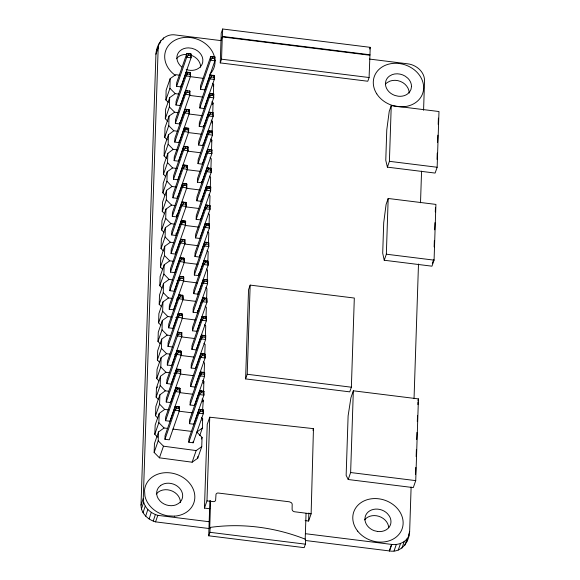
<?xml version="1.0" encoding="UTF-8"?>
<svg xmlns="http://www.w3.org/2000/svg" width="580" height="580" viewBox="0 0 580 580"><rect width="100%" height="100%" fill="white"/><g stroke="black" fill="none" stroke-linecap="round" stroke-linejoin="round"><path stroke-width="0.87" d="M168.251 102.326L165.894 99.956L166.126 90.233L170.179 78.605L175.718 74.682L179.249 75.153M165.894 99.956L169.94 88.327L170.179 78.605M305.145 520.608L308.618 521.043L308.836 512.966M308.618 521.043L311.126 513.829L313.461 428.635L209.743 417.201L207.234 424.408L204.464 508.095L209.837 508.762M222.684 29L221.226 33.191L220.248 62.908L367.793 81.243L369.09 77.524L370.236 47.335L222.684 29L222.444 36.431L220.98 40.614L176.023 35.032C164.444 32.886 156.448 43.696 155.926 54.244L141.027 504.883C140.802 513.271 147.958 519.731 155.549 521.87L209.496 528.576M209.481 521.775L157.818 515.352C150.227 513.22 143.064 506.753 143.296 498.372L158.188 47.734L158.905 43.971M201.499 417.614L202.667 418.796L202.362 428.084L196.787 432.049L202.057 437.371L201.746 446.658L197.7 458.287L192.125 462.202L159.42 457.823L154.149 452.451L154.447 443.591L158.492 431.955L164.075 427.989L167.606 428.424M157.796 418.1L155.527 415.744L155.832 406.457L159.884 394.828L165.293 390.833L168.831 391.275M158.405 399.526L156.136 397.17L156.448 387.882L160.493 376.253L165.931 372.266L169.462 372.701M159.029 380.951L156.752 378.595L157.057 369.308L161.109 357.679L166.561 353.691L170.092 354.126M159.652 362.377L157.361 360.02L157.673 350.733L161.719 339.104L167.192 335.117L170.723 335.559M160.276 343.802L157.977 341.446L158.282 332.159L162.335 320.522L167.83 316.542L171.354 316.985M160.892 325.228L158.587 322.871L158.891 313.584L162.944 301.948L168.461 297.975L171.984 298.41M161.516 306.653L159.203 304.29L159.507 295.002L163.553 283.373L169.092 279.4L172.615 279.836M162.139 288.079L159.812 285.715L160.116 276.428L164.169 264.799L169.722 260.826L173.246 261.261M162.755 269.504L160.421 267.141L160.732 257.853L164.778 246.225L170.36 242.251L173.877 242.694M163.379 250.93L161.037 248.566L161.341 239.279L165.394 227.65L170.969 223.677L174.486 224.112M163.988 232.355L161.646 229.992L161.958 220.704L166.003 209.075L171.586 205.102L175.102 205.537M164.604 213.781L162.262 211.417L162.567 202.13L166.619 190.312L171.977 186.499L176.407 187.05M165.119 195.192L162.871 192.843L163.183 183.367L167.236 171.738L172.586 167.924L177.016 168.475M165.728 176.617L163.487 174.268L163.792 164.974L167.845 153.345L173.202 149.35L177.632 149.901M166.619 158.427L164.089 155.875L164.401 146.399L168.454 134.77L173.811 130.775L177.357 131.21M167.236 139.852L164.706 137.3L165.024 127.644L169.07 116.007L174.645 112.223L178.183 112.665M167.845 121.278L165.315 118.726L165.626 109.25L169.679 97.621L175.254 93.648L178.77 94.09M154.149 452.451L158.202 440.822L158.492 431.955M155.527 415.744L159.58 404.115L159.884 394.828M156.136 397.17L160.189 385.54L160.493 376.253M156.752 378.595L160.805 366.966L161.109 357.679M157.361 360.02L161.414 348.392L161.719 339.104M157.977 341.446L162.023 329.81L162.335 320.522M158.587 322.871L162.639 311.235L162.944 301.948M159.203 304.29L163.248 292.661L163.553 283.373M159.812 285.715L163.864 274.086L164.169 264.799M160.421 267.141L164.474 255.512L164.778 246.225M161.037 248.566L165.09 236.937L165.394 227.65M161.646 229.992L165.699 218.363L166.003 209.075M162.262 211.417L166.308 199.788L166.619 190.312M162.871 192.843L166.924 181.207L167.236 171.738M163.487 174.268L167.533 162.632L167.845 153.345M164.089 155.875L168.142 144.246L168.454 134.77M164.706 137.3L168.751 125.671L169.07 116.007M165.315 118.726L169.375 106.909L169.679 97.621M167.301 365.045L177.422 335.965L177.545 332.253L181.888 332.789L181.765 336.509L171.637 365.581L167.301 365.045L167.424 361.325L182.482 317.869L182.606 314.157L181.895 313.787L178.263 313.613L168.135 342.693L168.012 346.405L172.354 346.949M171.078 253.532L171.201 249.813L181.322 220.741L185.665 221.277L185.542 224.996L175.414 254.069L171.078 253.532L181.199 224.453L181.322 220.741L185.665 221.277M171.687 234.958L171.81 231.239L181.939 202.166L185.564 202.333L186.274 202.703L186.151 206.415L176.03 235.494L171.687 234.958L181.815 205.878L181.939 202.166L186.274 202.703M172.296 216.376L172.419 212.664L182.548 183.584L186.18 183.758L186.89 184.128L186.767 187.84L176.639 216.92L172.296 216.376L182.424 187.304L182.548 183.584L186.89 184.128M172.912 197.802L173.036 194.09L183.157 165.01L187.499 165.554L187.376 169.266L177.248 198.345L172.912 197.802L183.041 168.729L183.157 165.01M173.522 179.227L173.645 175.515L183.773 146.435L188.108 146.979L187.993 150.691L177.864 179.771L173.522 179.227L183.65 150.155L183.773 146.435M174.138 160.653L174.261 156.941L184.382 127.861L188.725 128.405L188.601 132.117L178.473 161.189L174.138 160.653L184.259 131.58L184.382 127.861M174.747 142.078L174.87 138.366L184.998 109.287L189.334 109.823L189.21 113.542L179.09 142.615L174.747 142.078L184.875 112.999L184.998 109.287M175.363 123.409L175.486 119.697L185.614 90.618L189.95 91.154L189.827 94.874L179.706 123.946L175.363 123.409L185.491 94.33L185.614 90.618M175.972 105.024L176.095 101.304L186.216 72.232L189.849 72.398L190.559 72.768L190.436 76.48L180.307 105.56L175.972 105.024L186.093 75.944L186.216 72.232L190.559 72.768M176.588 86.355L176.704 82.635L186.832 53.563L191.175 54.099L191.052 57.811L180.924 86.891L176.588 86.355L186.709 57.275L186.832 53.563M164.952 439.285L165.075 435.573L175.203 406.493L179.539 407.029L179.416 410.749L169.295 439.821L164.952 439.285L175.08 410.205L175.203 406.493L179.539 407.029L178.944 408.74M165.568 420.71L165.691 416.991L175.812 387.918L179.445 388.085L180.155 388.455L180.032 392.174L169.904 421.247L165.568 420.71L175.689 391.63L175.812 387.918L180.155 388.455M166.228 402.012L166.351 398.293L176.479 369.221L180.104 369.387L180.815 369.757L180.692 373.469L170.571 402.549L166.228 402.012L176.356 372.933L176.479 369.221L180.815 369.757M166.793 383.561L166.917 379.842L177.038 350.769L181.381 351.306L181.257 355.018L171.129 384.098L166.793 383.561L176.915 354.481L177.038 350.769L181.381 351.306M168.628 327.83L168.751 324.118L178.872 295.039L182.504 295.213L183.215 295.582L183.091 299.294L172.963 328.374L168.628 327.83L178.756 298.758L178.872 295.039L182.345 295.474M169.237 309.256L169.36 305.544L179.488 276.464L183.113 276.638L183.824 277.008L183.708 280.72L173.579 309.8L169.237 309.256L179.365 280.183L179.488 276.464L182.961 276.899M169.853 290.681L169.976 286.969L180.097 257.89L183.729 258.056L184.44 258.426L184.317 262.145L174.188 291.218L169.853 290.681L179.974 261.602L180.097 257.89L184.44 258.426M170.462 272.107L170.585 268.388L180.713 239.315L185.049 239.852L184.926 243.571L174.805 272.644L170.462 272.107L180.59 243.027L180.713 239.315L185.049 239.852M177.277 197.599L177.328 196.112M179.09 142.615L179.14 141.129M179.706 123.946L179.749 122.46M180.307 105.56L180.358 104.074M180.924 86.891L180.975 85.405M175.443 253.329L175.486 251.843M176.052 234.755L176.102 233.269M176.661 216.173L176.712 214.687M179.445 388.085L180.032 392.174L175.689 391.63L177.212 389.673L177.277 387.817M180.67 350.936L181.257 355.018L176.915 354.481L178.437 352.524L178.495 350.668M181.178 332.42L181.765 336.509L177.422 335.965L178.944 334.007L179.002 332.151M168.012 346.405L178.14 317.332L179.662 315.375L179.72 313.519M182.504 295.213L183.091 299.294L178.756 298.758L180.271 296.8L180.337 294.945M183.113 276.638L183.708 280.72L179.365 280.183L180.887 278.226L180.946 276.363M183.729 258.056L184.317 262.145L179.974 261.602L181.496 259.644L181.562 257.788M184.338 239.482L184.926 243.571L180.59 243.027L182.113 241.07L182.171 239.214M184.955 220.907L185.542 224.996L181.199 224.453L182.722 222.495L182.78 220.639M185.564 202.333L186.151 206.415L181.815 205.878L183.331 203.921L183.396 202.065M186.18 183.758L186.767 187.84L182.424 187.304L183.947 185.346L184.005 183.49M186.789 165.184L187.376 169.266L183.041 168.729L184.556 166.772L184.621 164.916M187.398 146.609L187.993 150.691L183.65 150.155L185.172 148.197L185.23 146.341M188.014 128.035L188.601 132.117L184.259 131.58L185.781 129.623L185.846 127.759M188.623 109.453L189.21 113.542L184.875 112.999L186.398 111.041L186.456 109.185M189.239 90.792L189.827 94.874L185.491 94.33L187.006 92.379L187.072 90.516M189.849 72.398L190.436 76.48L186.093 75.944L187.615 73.986L187.681 72.13M190.465 53.73L191.052 57.811L186.709 57.275L188.232 55.317L188.29 53.461M178.828 406.667L179.416 410.749L175.08 410.205L176.603 408.255L176.661 406.391M180.104 369.387L180.692 373.469L176.356 372.933L177.871 370.975L177.937 369.119M181.736 314.048L178.263 313.613L178.14 317.332L182.482 317.869L181.895 313.787M191.168 368.01L191.291 364.298L201.412 335.218L205.755 335.755L205.632 339.474L195.504 368.546L191.168 368.01L201.289 338.93L201.412 335.218L205.755 335.755M188.819 442.25L188.942 438.538L199.07 409.458L203.413 410.002L203.29 413.714L193.162 442.794L188.819 442.25L198.947 413.177L199.07 409.458L203.413 410.002M189.435 423.675L189.558 419.963L199.68 390.884L204.022 391.42L203.899 395.139L193.771 424.212L189.435 423.675L199.556 394.596L199.68 390.884L204.022 391.42M190.095 404.978L190.218 401.259L200.346 372.186L203.971 372.353L204.682 372.723L204.559 376.442L194.438 405.514L190.095 404.978L200.223 375.898L200.346 372.186L203.819 372.614M190.661 386.526L190.784 382.807L200.905 353.735L204.537 353.901L205.248 354.271L205.124 357.99L194.996 387.063L190.661 386.526L200.781 357.447L200.905 353.735L205.248 354.271M191.886 349.377L192.002 345.658L202.13 316.586L206.473 317.122L206.35 320.834L196.221 349.914L191.886 349.377L202.007 320.298L202.13 316.586L206.473 317.122M192.495 330.796L192.618 327.084L202.746 298.004L206.371 298.178L207.082 298.548L206.958 302.26L196.838 331.339L192.495 330.796L202.623 301.723L202.746 298.004L206.212 298.439M193.104 312.221L193.227 308.509L203.355 279.43L206.987 279.603L207.698 279.973L207.575 283.685L197.446 312.765L193.104 312.221L203.232 283.149L203.355 279.43L206.828 279.864M193.72 293.647L193.843 289.935L203.964 260.855L207.596 261.029L208.307 261.399L208.184 265.111L198.055 294.19L193.72 293.647L203.841 264.574L203.964 260.855L207.437 261.29M194.329 275.072L194.452 271.36L204.581 242.28L208.206 242.454L208.916 242.817L208.793 246.536L198.672 275.609L194.329 275.072L204.457 245.993L204.581 242.28L208.053 242.715M194.945 256.498L195.069 252.779L205.189 223.706L209.532 224.243L209.409 227.962L199.281 257.034L194.945 256.498L205.066 227.418L205.189 223.706L209.532 224.243M195.554 237.923L195.677 234.204L205.806 205.131L210.141 205.668L210.018 209.387L199.897 238.46L195.554 237.923L205.682 208.844L205.806 205.131L210.141 205.668L209.547 207.379M196.17 219.349L196.294 215.63L206.415 186.557L210.757 187.094L210.634 190.805L200.506 219.885L196.17 219.349L206.292 190.269L206.415 186.557L210.757 187.094L210.163 188.805M196.78 200.774L196.903 197.055L207.031 167.982L211.367 168.519L211.243 172.231L201.122 201.311L196.78 200.774L206.908 171.694L207.031 167.982L211.367 168.519L210.772 170.23M197.388 182.192L197.512 178.481L207.64 149.401L211.983 149.944L211.86 153.656L201.731 182.736L197.388 182.192L207.517 153.12L207.64 149.401L211.983 149.944L211.381 151.655M198.005 163.618L198.128 159.906L208.249 130.826L212.592 131.37L212.469 135.082L202.34 164.162L198.005 163.618L208.133 134.546L208.249 130.826L212.592 131.37M198.614 145.043L198.737 141.332L208.865 112.252L213.201 112.796L213.085 116.507L202.957 145.587L198.614 145.043L208.742 115.971L208.865 112.252L213.201 112.796M199.23 126.375L199.353 122.663L209.481 93.583L213.817 94.127L213.694 97.839L203.573 126.918L199.23 126.375L209.358 97.302L209.481 93.583M199.839 107.989L199.962 104.269L210.083 75.197L213.715 75.364L214.426 75.733L214.303 79.453L204.174 108.525L199.839 107.989L209.96 78.909L210.083 75.197L214.426 75.733M200.455 89.32L200.579 85.601L210.7 56.528L215.042 57.065L214.919 60.784L204.791 89.856L200.455 89.32L210.576 60.24L210.7 56.528M195.504 368.546L195.554 367.06M193.162 442.794L193.213 441.308M197.446 312.765L197.519 310.532M198.055 294.19L198.135 291.957M198.672 275.609L198.744 273.383M200.506 219.885L200.557 218.399M201.122 201.311L201.166 199.825M201.731 182.736L201.782 181.25M202.34 164.162L202.391 162.675M202.957 145.587L203.007 144.101M203.573 126.918L203.624 125.432M197.7 458.287L197.751 456.598M205.044 335.385L205.632 339.474L201.289 338.93L202.811 336.973L202.877 335.117M211.881 131L212.469 135.082L208.133 134.546L209.648 132.588L209.713 130.732M212.49 112.426L213.085 116.507L208.742 115.971L210.264 114.013L210.323 112.15M213.106 93.757L213.694 97.839L209.358 97.302L210.881 95.345L210.939 93.481M213.715 75.364L214.303 79.453L209.96 78.909L211.482 76.951L211.548 75.096M214.332 56.695L214.919 60.784L210.576 60.24L212.099 58.283L212.157 56.427M202.703 409.632L203.29 413.714L198.947 413.177L200.47 411.22L200.528 409.357M203.312 391.058L203.899 395.139L199.556 394.596L201.079 392.646L201.144 390.782M203.971 372.353L204.559 376.442L200.223 375.898L201.746 373.94L201.804 372.084M204.537 353.901L205.124 357.99L200.781 357.447L202.304 355.489L202.369 353.633M205.762 316.752L206.35 320.834L202.007 320.298L203.529 318.34L203.587 316.484M206.371 298.178L206.958 302.26L202.623 301.723L204.138 299.766L204.204 297.91M206.987 279.603L207.575 283.685L203.232 283.149L204.755 281.191L204.812 279.335M207.596 261.029L208.184 265.111L203.841 264.574L205.363 262.617L205.429 260.754M208.206 242.454L208.793 246.536L204.457 245.993L205.98 244.042L206.038 242.179M208.822 223.873L209.409 227.962L205.066 227.418L206.589 225.46L206.654 223.605M209.431 205.298L210.018 209.387L205.682 208.844L207.205 206.886L207.263 205.03M210.047 186.724L210.634 190.805L206.292 190.269L207.814 188.311L207.872 186.456M210.656 168.149L211.243 172.231L206.908 171.694L208.423 169.737L208.488 167.881M211.272 149.575L211.86 153.656L207.517 153.12L209.039 151.162L209.097 149.306M202.108 399.033L203.283 400.214L202.601 409.77M202.717 380.458L203.892 381.64L203.587 390.927L203.029 391.326M204.196 372.353L204.501 363.065L203.333 361.884M204.812 353.778L205.117 344.491L203.942 343.309M205.421 335.204L205.726 325.916L204.559 324.735M206.03 316.629L206.342 307.342L205.168 306.16M206.647 298.055L206.951 288.767L205.784 287.586M207.256 279.48L207.567 270.186L206.393 269.004M207.872 260.899L208.176 251.611L207.002 250.429M208.481 242.324L208.786 233.037L207.618 231.855M209.097 223.749L209.402 214.462L208.227 213.28M209.706 205.175L210.011 195.888L208.844 194.706M210.323 186.6L210.627 177.313L209.452 176.131M210.931 168.026L211.236 158.739L210.069 157.557M211.54 149.451L211.852 140.164L210.678 138.982M212.157 130.877L212.469 121.401L211.2 120.125M212.758 112.484L213.07 103.008L211.903 101.826M213.382 93.721L213.686 84.433L212.512 83.244M204.464 508.095L206.973 500.888L209.743 417.201M220.248 62.908L221.545 59.189L222.278 36.895L369.822 55.231M208.713 535.797L209.931 532.309L210.09 527.43C242.215 522.87 275.442 527.38 305.558 539.298L305.399 544.171L304.181 547.665L208.713 535.797L209.88 500.627M245.601 378.914L248.544 289.754L250.168 285.106L354.315 298.048L351.371 387.208L349.747 391.863L245.601 378.914L247.218 374.267L250.168 285.106M348.203 479.515L350.632 472.533L353.336 390.804L418.434 398.895L415.729 480.624L413.301 487.606L348.203 479.515L346.144 475.346L348.109 415.903L350.907 397.778L353.336 390.804M384.228 260.246L386.338 254.2L388.179 198.476L435.913 204.406L434.072 260.137L431.97 266.184L384.228 260.246L382.706 253.199L383.713 222.735L386.077 204.523L388.179 198.476M387.382 167.141L389.405 161.327L391.253 105.603L438.988 111.534L437.146 167.257L435.116 173.072L387.382 167.141L385.772 160.326L386.78 129.862L389.224 111.418L391.253 105.603M305.689 540.531L389.521 550.949C401.106 553.102 409.117 542.293 409.639 531.729L411.118 487.012M414.04 398.685L418.492 264.001M420.514 202.79L421.566 171.129M423.574 110.265L424.546 80.837C424.683 71.782 416.193 64.786 407.682 63.822L369.424 59.066M415.563 474.549L415.802 467.378M416.157 456.612L416.397 449.442M416.723 439.575L416.955 432.404M417.31 421.646L417.52 415.367M417.875 404.608L417.962 401.918M434.145 246.884L434.355 240.606M434.71 229.847L434.942 222.676M435.297 211.91L435.45 207.43M437.037 159.391L437.248 153.113M437.603 142.354L437.835 135.176M438.197 124.417L438.4 118.139M210.605 500.736L209.685 528.597L210.09 527.43M305.181 539.559L306.051 513.394M157.695 437.255L154.795 434.304L155.179 425.031L159.232 413.395L164.684 409.415L168.222 409.85M154.795 434.304L158.84 422.675L159.232 413.395M406.652 542.017L407.087 539.755M153.25 521.036L155.389 514.475M149.132 518.999L151.286 512.415M145.638 516.171L147.813 509.559M143.021 512.727L145.225 506.108M141.44 508.921L143.68 502.287M159.623 43.855L160.754 40.6M163.045 39.491L163.611 37.867M155.926 54.244L158.188 47.734M189.356 92.865L189.95 91.154M188.739 111.534L189.334 109.823L186.731 109.504M188.13 130.108L188.725 128.405L186.122 128.078M187.514 148.69L188.108 146.979L185.506 146.653M213.106 86.094L213.686 84.433M186.905 167.265L187.499 165.554L184.897 165.227M212.498 104.675L213.07 103.008M211.888 123.062L212.469 121.401M211.272 141.825L211.852 140.164M141.012 505.137L143.296 498.372M159.42 457.823L163.473 446.194L158.202 440.822M203.312 383.3L203.892 381.64M155.549 521.87L157.818 515.352M202.703 401.882L203.283 400.214M202.087 420.457L202.667 418.796M199.759 435.558L202.362 428.084M192.125 462.202L196.17 450.573L201.746 446.658M201.477 439.031L202.057 437.371M369.649 49.01L370.236 47.335M312.903 430.237L313.461 428.635M432.31 263.508L433.731 259.441M417.89 400.447L418.434 398.895M389.303 550.92L391.565 544.41M389.521 550.949L391.79 544.432C398.605 545.301 406.334 542.257 408.922 535.507M394.03 551L396.299 544.49M398.264 550.036L400.534 543.525M401.94 548.122L404.209 541.611M404.804 545.389L407.066 538.871M408.509 534.992L409.639 531.729M156.643 50.474L158.123 47.778M156.303 493.986L158.449 491.934A13.246 10.998 19.2 0 1 172.717 491.282A13.246 10.998 19.2 0 1 180.409 502.577M156.448 387.882L157.803 386.889M202.289 264.871L203.536 263.987M201.68 283.446L202.986 282.518M201.071 302.02L202.435 301.049M200.455 320.595L201.883 319.58M206.973 500.888L213.73 501.649A2.646 2.197 19.2 0 0 215.622 500.301L215.999 494.341A2.646 2.197 19.2 0 1 217.892 492.993L289.478 501.816L291.479 502.78L292.182 503.976L292.102 509.225A2.646 2.197 19.2 0 0 294.633 511.777L311.126 513.829M222.444 36.431L369.989 54.767M189.435 53.882L191.175 54.099M212.439 56.746L215.042 57.065M221.545 59.189L369.09 77.524M188.232 55.317L190.399 55.586M212.099 58.283L214.267 58.551M187.615 73.986L189.783 74.254M211.482 76.951L213.65 77.22M212.084 93.909L213.817 94.127M187.006 92.379L189.181 92.648M210.881 95.345L213.048 95.613M189.326 95.396L202.521 97.034M186.398 111.041L188.565 111.316M210.264 114.013L212.432 114.282M188.812 113.984L202.094 115.638M185.781 129.623L187.949 129.891M209.648 132.588L211.823 132.856M187.985 132.537L201.267 134.183M389.405 161.327L437.146 167.257M185.172 148.197L187.34 148.465M209.039 151.162L211.207 151.431M187.369 151.112L200.651 152.757M184.556 166.772L186.731 167.04M208.423 169.737L210.598 170.005M186.76 169.686L200.042 171.332M183.947 185.346L186.115 185.614M207.814 188.311L209.982 188.58M186.144 188.261L199.426 189.906M183.331 203.921L185.506 204.189M207.205 206.886L209.373 207.154M185.658 206.85L198.853 208.488M182.722 222.495L184.889 222.763M206.589 225.46L208.756 225.736M185.042 225.424L198.237 227.063M386.338 254.2L434.072 260.137M182.113 241.07L184.28 241.345M205.98 244.042L208.148 244.311M184.433 243.999L198.505 245.753M181.496 259.644L183.664 259.92M205.363 262.617L207.538 262.885M183.809 262.573L197.889 264.328M180.887 278.226L183.055 278.494M204.755 281.191L206.922 281.459M177.016 280.387L178.778 280.604M183.186 281.148L197.28 282.902M180.271 296.8L182.446 297.069M204.138 299.766L206.313 300.034M176.393 298.961L178.154 299.178M182.562 299.722L195.779 301.368M179.662 315.375L181.83 315.643M203.529 318.34L205.697 318.608M175.762 317.528L177.531 317.753M181.939 318.297L195.163 319.942M177.545 332.253L181.888 332.789M178.944 334.007L181.112 334.276M202.811 336.973L204.979 337.248M181.315 336.871L194.546 338.517M178.437 352.524L180.605 352.792M202.304 355.489L204.472 355.765M174.507 354.677L176.276 354.895M180.692 355.446L193.938 357.091M247.218 374.267L351.371 387.208M177.871 370.975L180.047 371.243M201.746 373.94L203.913 374.209M173.884 373.252L175.646 373.469M180.068 374.02L193.321 375.666M177.212 389.673L179.379 389.949M201.079 392.646L203.246 392.914M179.445 392.595L192.705 394.24M176.603 408.255L178.77 408.523M200.47 411.22L202.637 411.488M178.828 411.169L192.089 412.815M172.912 429.084L191.48 431.389M350.632 472.533L415.729 480.624M305.457 533.702L391.79 544.432M209.931 532.309L305.399 544.171M189.856 76.575L203.116 78.351M163.473 446.194L196.17 450.573M190.885 55.238L192.872 55.941A13.246 10.998 19.2 0 1 200.622 67.215M169.94 88.327L175.254 93.648M169.375 106.909L174.645 112.223M168.751 125.671L173.811 130.775M168.142 144.246L173.202 149.35M166.308 199.788L171.586 205.102M165.699 218.363L170.969 223.677M165.09 236.937L170.36 242.251M164.474 255.512L169.722 260.826M163.864 274.086L169.092 279.4M158.84 422.675L164.075 427.989M163.248 292.661L168.461 297.975M162.639 311.235L167.83 316.542M162.023 329.81L167.192 335.117M161.414 348.392L166.561 353.691M160.805 366.966L165.931 372.266M160.189 385.54L165.293 390.833M159.58 404.115L164.684 409.415M167.533 162.632L172.586 167.924M166.924 181.207L171.977 186.499M181.692 67.019C178.531 64.373 176.313 60.356 177.001 56.115A13.246 10.998 19.2 0 1 188.478 47.872L191.879 48.278L195.141 49.431A13.246 10.998 19.2 0 1 202.819 59.233L202.739 62.14A13.246 10.998 19.2 0 1 186.194 69.498M409.219 93.097C409.197 88.769 406.493 84.948 402.933 82.672A13.246 10.998 19.2 0 0 389.912 81.142L387.179 82.599A13.246 10.998 19.2 0 0 385.512 84.107M364.602 519.876A13.246 10.998 19.2 0 1 379.008 516.36A13.246 10.998 19.2 0 1 388.709 527.735M176.479 58.711A13.246 10.998 19.2 0 1 186.209 54.382M215.02 60.567A25.614 21.257 19.2 0 1 209.757 74.385M175.37 75.364A25.614 21.257 19.2 0 1 175.711 39.831A25.614 21.257 19.2 0 1 214.346 56.499M411.488 86.587L410.974 89.421L409.611 91.959L407.486 94.025A13.246 10.998 19.2 0 1 398.199 96.215L394.842 95.439A13.246 10.998 19.2 0 1 389.441 76.089L392.182 74.632A13.246 10.998 19.2 0 1 405.202 76.161L407.856 78.249A13.246 10.998 19.2 0 1 411.488 86.587M160.718 485.424L158.572 487.475A13.246 10.998 19.2 0 0 158.202 498.619L160.196 501.185A13.246 10.998 19.2 0 0 175.849 504.904L178.604 503.469A13.246 10.998 19.2 0 0 179.126 487.708A13.246 10.998 19.2 0 0 160.718 485.424M174.421 516.157L167.859 515.837A25.614 21.257 19.2 0 1 144.935 496.06L144.543 490.383A25.614 21.257 19.2 0 1 169.273 472.78A25.614 21.257 19.2 0 1 194.706 494.733A25.614 21.257 19.2 0 1 174.421 516.157M377.595 531.483L374.238 530.686A13.246 10.998 19.2 0 1 366.872 513.365A13.246 10.998 19.2 0 1 387.425 513.597L389.419 516.164A13.246 10.998 19.2 0 1 377.595 531.483M376.739 93.822A25.614 21.257 19.2 0 0 420.355 97.94A25.614 21.257 19.2 0 0 398.3 63.416A25.614 21.257 19.2 0 0 376.739 93.822M357.715 531.171A25.614 21.257 19.2 0 0 401.048 531.273A25.614 21.257 19.2 0 0 375.122 498.561A25.614 21.257 19.2 0 0 357.715 531.171"/></g></svg>
